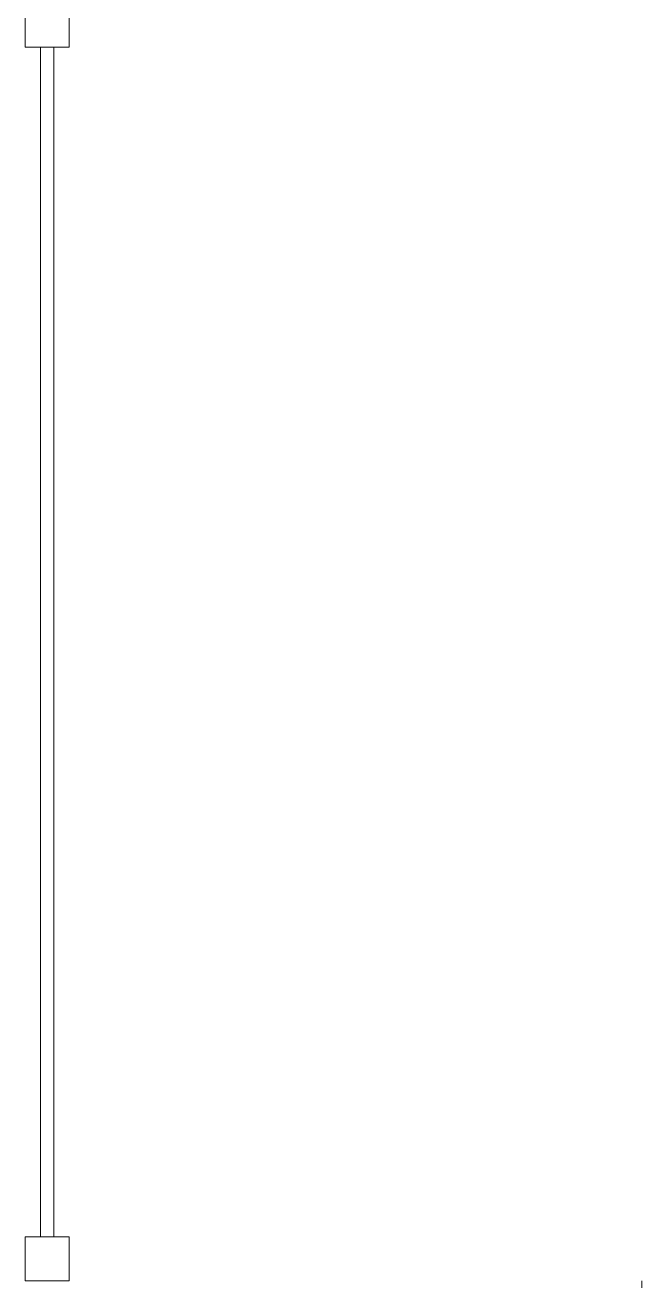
# Model space of a CAD drawing. Header units: millimetres. Extents: x -637480 to 299894, y -125373 to 39000.
# Drawn here: x 271675 to 272375, y -11854 to -10429 of the extents above; entities that cross this region are included whole.
import ezdxf

# ---------------------------------------------------------------- set-up
doc = ezdxf.new("R2010")
doc.units = ezdxf.units.MM
for name, color, linetype, lineweight in [('AM_BOR', 4, 'Continuous', 25), ('Xref building Toll$0$A-DETL', 90, 'Continuous', 9), ('Xref building Toll$0$A-GLAZ-CWMG', 51, 'Continuous', 9)]:
    doc.layers.add(name, color=color, linetype=linetype, lineweight=lineweight)

# ---------------------------------------------------------------- blocks, each defined once
blk = doc.blocks.new('Xref building Toll$0$Rectangular Mullion - _SBA 100 x 15mm-2217189-MASTER GROUND FLOOR')
at = {"layer": 'Xref building Toll$0$A-GLAZ-CWMG'}
for p, q in [((279692.5, 129558.3), (279692.5, 129558.3)), ((279692.5, 129558.3), (279707.5, 129558.3)), ((279707.5, 129558.3), (279692.5, 129558.3)), ((279692.5, 129558.3), (279692.5, 128208.3)), ((279692.5, 128208.3), (279692.5, 129558.3)), ((279707.5, 129558.3), (279707.5, 129558.3)), ((279707.5, 128208.3), (279707.5, 129558.3)), ((279707.5, 128208.3), (279707.5, 129558.3)), ((279692.5, 128208.3), (279707.5, 128208.3)), ((279707.5, 128208.3), (279692.5, 128208.3)), ((279692.5, 128208.3), (279692.5, 128208.3)), ((279707.5, 128208.3), (279707.5, 128208.3))]:
    blk.add_line(p, q, dxfattribs=at)
blk = doc.blocks.new('Xref building Toll$0$Rectangular Mullion - _SBA 100 x 15mm-2217190-MASTER GROUND FLOOR')
at = {"layer": 'Xref building Toll$0$A-GLAZ-CWMG'}
for p, q in [((279692.5, 129558.3), (279707.5, 129558.3)), ((279707.5, 129558.3), (279692.5, 129558.3)), ((279692.5, 129558.3), (279692.5, 129558.3)), ((279692.5, 128208.3), (279692.5, 129558.3)), ((279692.5, 129558.3), (279692.5, 128208.3)), ((279707.5, 129558.3), (279707.5, 129558.3)), ((279707.5, 129558.3), (279707.5, 128208.3)), ((279707.5, 129558.3), (279707.5, 128208.3)), ((279692.5, 128208.3), (279692.5, 128208.3)), ((279692.5, 128208.3), (279707.5, 128208.3)), ((279707.5, 128208.3), (279692.5, 128208.3)), ((279707.5, 128208.3), (279707.5, 128208.3))]:
    blk.add_line(p, q, dxfattribs=at)
blk = doc.blocks.new('Xref building Toll$0$Rectangular Mullion - _SBA 100 x 15mm-2217283-MASTER GROUND FLOOR')
at = {"layer": 'Xref building Toll$0$A-GLAZ-CWMG'}
for p, q in [((279692.5, 129558.3), (279707.5, 129558.3)), ((279707.5, 129558.3), (279692.5, 129558.3)), ((279692.5, 129558.3), (279692.5, 129558.3)), ((279692.5, 128208.3), (279692.5, 129558.3)), ((279692.5, 129558.3), (279692.5, 128208.3)), ((279707.5, 129558.3), (279707.5, 129558.3)), ((279707.5, 129558.3), (279707.5, 128208.3)), ((279707.5, 129558.3), (279707.5, 128208.3)), ((279692.5, 128208.3), (279692.5, 128208.3)), ((279692.5, 128208.3), (279707.5, 128208.3)), ((279707.5, 128208.3), (279692.5, 128208.3)), ((279707.5, 128208.3), (279707.5, 128208.3))]:
    blk.add_line(p, q, dxfattribs=at)
blk = doc.blocks.new('Xref building Toll$0$Rectangular Mullion - _SBA 100 x 15mm 2-2219802-MASTER GROUND FLOOR')
at = {"layer": 'Xref building Toll$0$A-GLAZ-CWMG'}
for p, q in [((-25, 25), (-25, 25)), ((25, 25), (25, 25)), ((-25, -25), (-25, -25)), ((25, -25), (25, -25))]:
    blk.add_line(p, q, dxfattribs=at)
blk = doc.blocks.new('Xref building Toll$0$Rectangular Mullion - _SBA 100 x 15mm 2-2219803-MASTER GROUND FLOOR')
at = {"layer": 'Xref building Toll$0$A-GLAZ-CWMG'}
for p, q in [((25, 25), (-25, 25)), ((-25, 25), (-25, -25)), ((-25, 25), (-25, 25)), ((25, -25), (25, 25)), ((25, 25), (25, 25)), ((-25, -25), (25, -25)), ((-25, -25), (-25, -25)), ((25, -25), (25, -25))]:
    blk.add_line(p, q, dxfattribs=at)
blk = doc.blocks.new('Xref building Toll$0$Rectangular Mullion - _SBA 100 x 15mm 2-2220664-MASTER GROUND FLOOR')
at = {"layer": 'Xref building Toll$0$A-GLAZ-CWMG'}
for p, q in [((-25, 25), (-25, 25)), ((25, 25), (25, 25)), ((-25, -25), (-25, -25)), ((25, -25), (25, -25))]:
    blk.add_line(p, q, dxfattribs=at)
blk = doc.blocks.new('Xref building Toll$0$Rectangular Mullion - _SBA 100 x 15mm 2-2220665-MASTER GROUND FLOOR')
at = {"layer": 'Xref building Toll$0$A-GLAZ-CWMG'}
for p, q in [((-25, -25), (-25, 25)), ((-25, 25), (25, 25)), ((-25, 25), (-25, 25)), ((25, 25), (25, -25)), ((25, 25), (25, 25)), ((25, -25), (-25, -25)), ((-25, -25), (-25, -25)), ((25, -25), (25, -25))]:
    blk.add_line(p, q, dxfattribs=at)
blk = doc.blocks.new('Xref building Toll')
at = {"layer": 'Xref building Toll$0$A-DETL'}
blk.add_arc((271725, -11854.2), 650, 270, 0, dxfattribs=at)
at = {"layer": 'Xref building Toll$0$A-GLAZ-CWMG', "extrusion": (0, 0, -1), "rotation": 270}
for name, p in [('Xref building Toll$0$Rectangular Mullion - _SBA 100 x 15mm 2-2219802-MASTER GROUND FLOOR', (-271700, -10429.2)), ('Xref building Toll$0$Rectangular Mullion - _SBA 100 x 15mm 2-2219802-MASTER GROUND FLOOR', (-271700, -10429.2)), ('Xref building Toll$0$Rectangular Mullion - _SBA 100 x 15mm 2-2219802-MASTER GROUND FLOOR', (-271700, -10429.2)), ('Xref building Toll$0$Rectangular Mullion - _SBA 100 x 15mm 2-2219802-MASTER GROUND FLOOR', (-271700, -10429.2)), ('Xref building Toll$0$Rectangular Mullion - _SBA 100 x 15mm 2-2219802-MASTER GROUND FLOOR', (-271700, -10429.2)), ('Xref building Toll$0$Rectangular Mullion - _SBA 100 x 15mm 2-2219802-MASTER GROUND FLOOR', (-271700, -10429.2)), ('Xref building Toll$0$Rectangular Mullion - _SBA 100 x 15mm 2-2219802-MASTER GROUND FLOOR', (-271700, -10429.2)), ('Xref building Toll$0$Rectangular Mullion - _SBA 100 x 15mm 2-2219803-MASTER GROUND FLOOR', (-271700, -10429.2)), ('Xref building Toll$0$Rectangular Mullion - _SBA 100 x 15mm 2-2220664-MASTER GROUND FLOOR', (-271700, -10429.2)), ('Xref building Toll$0$Rectangular Mullion - _SBA 100 x 15mm 2-2220665-MASTER GROUND FLOOR', (-271700, -10429.2)), ('Xref building Toll$0$Rectangular Mullion - _SBA 100 x 15mm 2-2219802-MASTER GROUND FLOOR', (-271700, -11829.2)), ('Xref building Toll$0$Rectangular Mullion - _SBA 100 x 15mm 2-2219802-MASTER GROUND FLOOR', (-271700, -11829.2)), ('Xref building Toll$0$Rectangular Mullion - _SBA 100 x 15mm 2-2219802-MASTER GROUND FLOOR', (-271700, -11829.2)), ('Xref building Toll$0$Rectangular Mullion - _SBA 100 x 15mm 2-2219802-MASTER GROUND FLOOR', (-271700, -11829.2)), ('Xref building Toll$0$Rectangular Mullion - _SBA 100 x 15mm 2-2219802-MASTER GROUND FLOOR', (-271700, -11829.2)), ('Xref building Toll$0$Rectangular Mullion - _SBA 100 x 15mm 2-2219802-MASTER GROUND FLOOR', (-271700, -11829.2)), ('Xref building Toll$0$Rectangular Mullion - _SBA 100 x 15mm 2-2219802-MASTER GROUND FLOOR', (-271700, -11829.2)), ('Xref building Toll$0$Rectangular Mullion - _SBA 100 x 15mm 2-2219803-MASTER GROUND FLOOR', (-271700, -11829.2)), ('Xref building Toll$0$Rectangular Mullion - _SBA 100 x 15mm 2-2220664-MASTER GROUND FLOOR', (-271700, -11829.2)), ('Xref building Toll$0$Rectangular Mullion - _SBA 100 x 15mm 2-2220665-MASTER GROUND FLOOR', (-271700, -11829.2))]:
    blk.add_blockref(name, p, dxfattribs=at)
at = {"layer": 'Xref building Toll$0$A-GLAZ-CWMG'}
for name in ['Xref building Toll$0$Rectangular Mullion - _SBA 100 x 15mm-2217189-MASTER GROUND FLOOR', 'Xref building Toll$0$Rectangular Mullion - _SBA 100 x 15mm-2217190-MASTER GROUND FLOOR', 'Xref building Toll$0$Rectangular Mullion - _SBA 100 x 15mm-2217190-MASTER GROUND FLOOR', 'Xref building Toll$0$Rectangular Mullion - _SBA 100 x 15mm-2217190-MASTER GROUND FLOOR', 'Xref building Toll$0$Rectangular Mullion - _SBA 100 x 15mm-2217190-MASTER GROUND FLOOR', 'Xref building Toll$0$Rectangular Mullion - _SBA 100 x 15mm-2217190-MASTER GROUND FLOOR', 'Xref building Toll$0$Rectangular Mullion - _SBA 100 x 15mm-2217190-MASTER GROUND FLOOR', 'Xref building Toll$0$Rectangular Mullion - _SBA 100 x 15mm-2217190-MASTER GROUND FLOOR', 'Xref building Toll$0$Rectangular Mullion - _SBA 100 x 15mm-2217283-MASTER GROUND FLOOR', 'Xref building Toll$0$Rectangular Mullion - _SBA 100 x 15mm-2217190-MASTER GROUND FLOOR']:
    blk.add_blockref(name, (-8000, -140012.5), dxfattribs=at)

msp = doc.modelspace()

# ---------------------------------------------------------------- block references
at = {"layer": 'AM_BOR'}
msp.add_blockref('Xref building Toll', (0, 0), dxfattribs=at)

doc.saveas('drawing.dxf')
